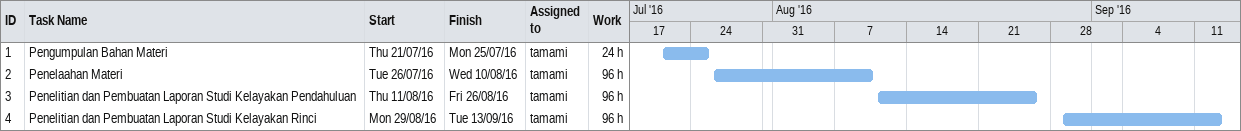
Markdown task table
| ID | Task | Start | Finish | Resources | Work (h) |
|---|---|---|---|---|---|
| 1 | Pengumpulan Bahan Materi | 2016-07-21 | 2016-07-25 | tamami | 24 |
| 2 | Penelaahan Materi | 2016-07-26 | 2016-08-10 | tamami | 96 |
| 3 | Penelitian dan Pembuatan Laporan Studi Kelayakan Pendahuluan | 2016-08-11 | 2016-08-26 | tamami | 96 |
| 4 | Penelitian dan Pembuatan Laporan Studi Kelayakan Rinci | 2016-08-29 | 2016-09-13 | tamami | 96 |
